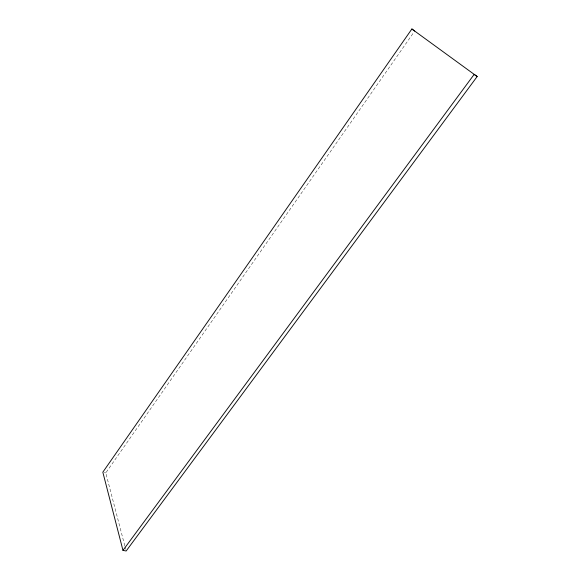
<?xml version="1.0" encoding="UTF-8"?>
<svg xmlns="http://www.w3.org/2000/svg" width="580" height="580" viewBox="0 0 580 580"><rect width="100%" height="100%" fill="white"/><g stroke="black" fill="none" stroke-linecap="round" stroke-linejoin="round"><path stroke-width="0.43" stroke-dasharray="2.9 2.17" d="M124.801 545.794L105.778 472.91L414.2 31.77M104.299 472.54L105.778 472.91M125.026 546.664L125.708 549.267"/><path stroke-width="0.87" d="M411.873 29L102.827 472.178L122.967 550.369L126.157 551L477.173 76.531L411.873 29L414.722 31.03M122.967 550.369L474.164 74.385L477.173 76.531"/></g></svg>
